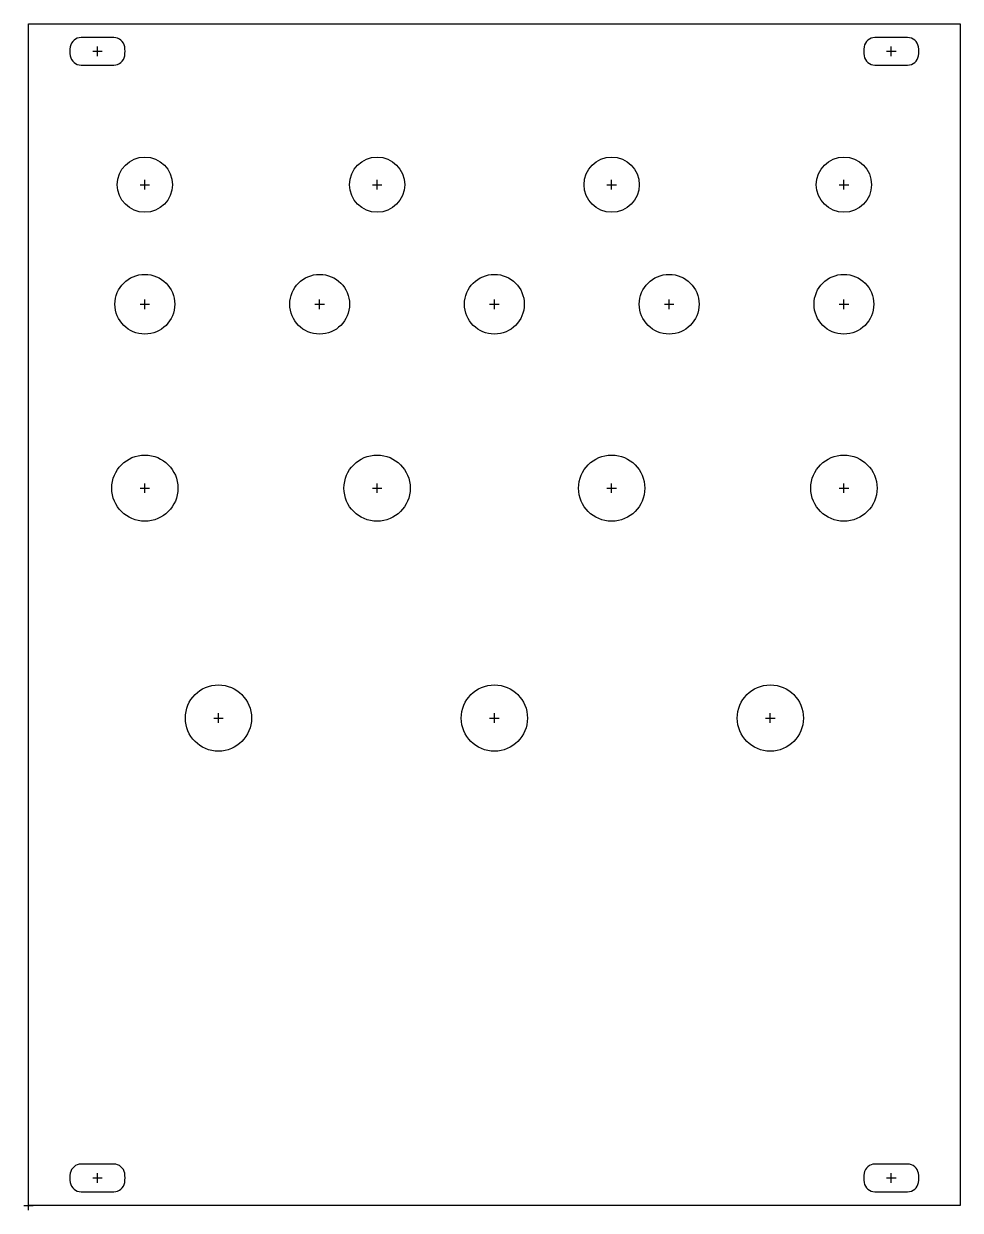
# Model space of a CAD drawing. Header units: millimetres. Extents: x -1 to 101, y -1 to 128.
import ezdxf

# ---------------------------------------------------------------- set-up
doc = ezdxf.new("R2010")
doc.units = ezdxf.units.MM
doc.layers.add('Contour', color=7, linetype='CONTINUOUS')
doc.layers.add('Reference_points', color=1, linetype='CONTINUOUS')

msp = doc.modelspace()

# ---------------------------------------------------------------- linework, layer by layer
at = {"layer": 'Contour', "color": 7, "linetype": 'CONTINUOUS'}
for p, q in [((0, 0), (0, 128.5)), ((0, 128.5), (101.3, 128.5)), ((101.3, 128.5), (101.3, 0)), ((9.275, 127), (5.725, 127)), ((95.575, 127), (92.025, 127)), ((5.725, 124), (9.275, 124)), ((92.025, 124), (95.575, 124)), ((9.275, 4.5), (5.725, 4.5)), ((95.575, 4.5), (92.025, 4.5)), ((5.725, 1.5), (9.275, 1.5)), ((92.025, 1.5), (95.575, 1.5)), ((101.3, 0), (0, 0))]:
    msp.add_line(p, q, dxfattribs=at)
for centre, radius in [((12.65, 111), 3), ((37.9, 111), 3), ((63.4, 111), 3), ((88.65, 111), 3), ((12.65, 98), 3.25), ((31.65, 98), 3.25), ((50.65, 98), 3.25), ((69.65, 98), 3.25), ((88.65, 98), 3.25), ((12.65, 78), 3.6), ((37.9, 78), 3.6), ((63.4, 78), 3.6), ((88.65, 78), 3.6), ((20.65, 53), 3.6), ((50.65, 53), 3.6), ((80.65, 53), 3.6)]:
    msp.add_circle(centre, radius, dxfattribs=at)
for centre, radius, start, end in [((5.72522, 125.8), 1.2, 90.01031, 170.40593), ((9.27478, 125.8), 1.2, 9.59407, 89.98969), ((92.02522, 125.8), 1.2, 90.01031, 170.40593), ((95.57478, 125.8), 1.2, 9.59407, 89.98969), ((7.5, 125.5), 2.99996, 170.4058, 189.5942), ((7.5, 125.5), 2.99996, 350.4058, 369.5942), ((93.8, 125.5), 2.99996, 170.4058, 189.5942), ((93.8, 125.5), 2.99996, 350.4058, 369.5942), ((5.72522, 125.2), 1.2, 189.59407, 269.98969), ((9.27478, 125.2), 1.2, 270.01031, 350.40593), ((92.02522, 125.2), 1.2, 189.59407, 269.98969), ((95.57478, 125.2), 1.2, 270.01031, 350.40593), ((5.72522, 3.3), 1.2, 90.01031, 170.40593), ((9.27478, 3.3), 1.2, 9.59407, 89.98969), ((92.02522, 3.3), 1.2, 90.01031, 170.40593), ((95.57478, 3.3), 1.2, 9.59407, 89.98969), ((7.5, 3), 2.99996, 170.4058, 189.5942), ((7.5, 3), 2.99996, 350.4058, 369.5942), ((93.8, 3), 2.99996, 170.4058, 189.5942), ((93.8, 3), 2.99996, 350.4058, 369.5942), ((5.72522, 2.7), 1.2, 189.59407, 269.98969), ((9.27478, 2.7), 1.2, 270.01031, 350.40593), ((92.02522, 2.7), 1.2, 189.59407, 269.98969), ((95.57478, 2.7), 1.2, 270.01031, 350.40593)]:
    msp.add_arc(centre, radius, start, end, dxfattribs=at)
at = {"layer": 'Reference_points', "color": 1, "linetype": 'CONTINUOUS'}
for p, q in [((6.981, 125.5), (8.019, 125.5)), ((7.5, 124.981), (7.5, 126.019)), ((93.281, 125.5), (94.319, 125.5)), ((93.8, 124.981), (93.8, 126.019)), ((12.131, 111), (13.169, 111)), ((12.65, 110.481), (12.65, 111.519)), ((37.381, 111), (38.419, 111)), ((37.9, 110.481), (37.9, 111.519)), ((62.881, 111), (63.919, 111)), ((63.4, 110.481), (63.4, 111.519)), ((88.131, 111), (89.169, 111)), ((88.65, 110.481), (88.65, 111.519)), ((12.65, 97.481), (12.65, 98.519)), ((31.65, 97.481), (31.65, 98.519)), ((50.65, 97.481), (50.65, 98.519)), ((69.65, 97.481), (69.65, 98.519)), ((88.65, 97.481), (88.65, 98.519)), ((12.131, 98), (13.169, 98)), ((31.131, 98), (32.169, 98)), ((50.131, 98), (51.169, 98)), ((69.131, 98), (70.169, 98)), ((88.131, 98), (89.169, 98)), ((12.131, 78), (13.169, 78)), ((12.65, 77.481), (12.65, 78.519)), ((37.381, 78), (38.419, 78)), ((37.9, 77.481), (37.9, 78.519)), ((62.881, 78), (63.919, 78)), ((63.4, 77.481), (63.4, 78.519)), ((88.131, 78), (89.169, 78)), ((88.65, 77.481), (88.65, 78.519)), ((20.131, 53), (21.169, 53)), ((20.65, 52.481), (20.65, 53.519)), ((50.131, 53), (51.169, 53)), ((50.65, 52.481), (50.65, 53.519)), ((80.131, 53), (81.169, 53)), ((80.65, 52.481), (80.65, 53.519)), ((6.981, 3), (8.019, 3)), ((7.5, 2.481), (7.5, 3.519)), ((93.281, 3), (94.319, 3)), ((93.8, 2.481), (93.8, 3.519)), ((-0.519, 0), (0.519, 0)), ((0, -0.519), (0, 0.519))]:
    msp.add_line(p, q, dxfattribs=at)

doc.saveas('drawing.dxf')
